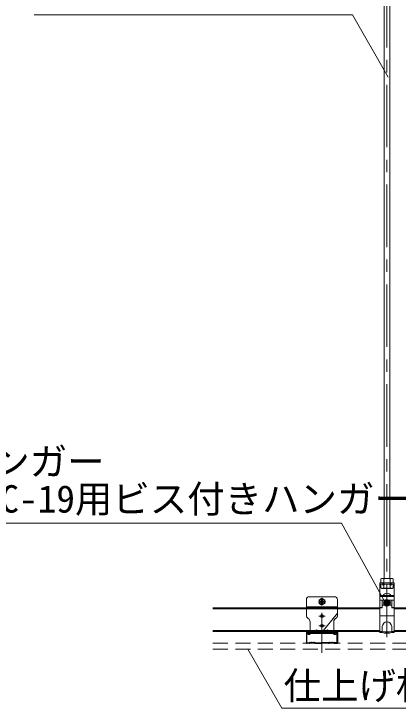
# Model space of a CAD drawing. Units: millimetres, scale not verified. Extents: x -7779 to 7778, y -5419 to 5375.
# Drawn here: x -4883 to -4267, y -4347 to -3235 of the extents above; entities that cross this region are included whole.
import ezdxf
from ezdxf.enums import TextEntityAlignment as Align

# ---------------------------------------------------------------- set-up
doc = ezdxf.new("R2010")
doc.units = ezdxf.units.MM
doc.header["$LTSCALE"] = 20
doc.linetypes.add('CHAIN1', pattern=[8, 5, -1, 1, -1])
doc.linetypes.add('DASHED1', pattern=[1.8, 1.2, -0.6])
for name, color, linetype, lineweight in [('2-0_中心線', 4, 'CHAIN1', 9), ('2-1_吊りボルト・ハンガー', 7, 'Continuous', 18), ('2-6_文字', 3, 'Continuous', 18), ('2-B_ビス', 4, 'Continuous', 9)]:
    doc.layers.add(name, color=color, linetype=linetype, lineweight=lineweight)
doc.styles.add('ＭＳ ゴシック', font='')
doc.styles.get('ＭＳ ゴシック').set_extended_font_data('MS Gothic')

msp = doc.modelspace()

# ---------------------------------------------------------------- linework, layer by layer
at = {"layer": '2-0_中心線'}
msp.add_line((-4289.58, -4178.74), (-4279.58, -4178.74), dxfattribs=at)
at = {"layer": '2-1_吊りボルト・ハンガー'}
for p, q in [((-4296.08, -4146.62), (-4296.08, -4186.06)), ((-4291.77, -4149.46), (-4291.08, -4150.62)), ((-4289.68, -4147.02), (-4290.08, -4146.62)), ((-4290.08, -4146.62), (-4290.08, -4150.62)), ((-4289.38, -4149.46), (-4290.08, -4150.62)), ((-4279.77, -4149.46), (-4279.08, -4150.62)), ((-4279.47, -4147.02), (-4279.08, -4146.62)), ((-4279.08, -4146.62), (-4279.08, -4150.62)), ((-4277.68, -4147.02), (-4278.08, -4146.62)), ((-4278.08, -4146.62), (-4278.08, -4150.62)), ((-4277.38, -4149.46), (-4278.08, -4150.62)), ((-4291.08, -4150.62), (-4290.08, -4150.62)), ((-4279.08, -4150.62), (-4278.08, -4150.62)), ((-4296.08, -4166.84), (-4273.08, -4166.84)), ((-4296.08, -4168.79), (-4273.08, -4168.79)), ((-4273.08, -4167.74), (-4273.08, -4169.16)), ((-4288.15, -4174.56), (-4296.08, -4174.56)), ((-4296.08, -4175.84), (-4296.08, -4186.06)), ((-4296.08, -4177.26), (-4296.08, -4186.06)), ((-4292.08, -4182.24), (-4292.08, -4174.56)), ((-4292.08, -4182.24), (-4292.08, -4186.56)), ((-4288.53, -4182.56), (-4292.08, -4182.56)), ((-4273.08, -4174.56), (-4281, -4174.56)), ((-4277.08, -4182.56), (-4280.62, -4182.56)), ((-4277.08, -4182.24), (-4277.08, -4174.56)), ((-4277.08, -4182.24), (-4277.08, -4182.88)), ((-4277.08, -4182.88), (-4277.08, -4186.56)), ((-4296.08, -4186.06), (-4292.08, -4186.06)), ((-4296.08, -4186.56), (-4296.08, -4226.55)), ((-4296.08, -4186.56), (-4296.08, -4226.55)), ((-4296.08, -4186.56), (-4292.08, -4186.56)), ((-4296.08, -4186.56), (-4296.08, -4226.56)), ((-4292.08, -4186.56), (-4292.08, -4186.06)), ((-4277.08, -4186.06), (-4273.08, -4186.06)), ((-4277.08, -4186.56), (-4273.08, -4186.56)), ((-4273.08, -4186.56), (-4273.08, -4226.55)), ((-4296.08, -4199.56), (-4273.08, -4199.56)), ((-4292.08, -4216.85), (-4292.08, -4226.56)), ((-4277.08, -4216.85), (-4277.08, -4226.56)), ((-4296.08, -4226.55), (-4292.08, -4226.55)), ((-4290.05, -4226.96), (-4292.08, -4226.55)), ((-4281.07, -4227.15), (-4288.09, -4227.15)), ((-4279.11, -4226.96), (-4277.08, -4226.55)), ((-4277.08, -4226.55), (-4273.08, -4226.55))]:
    msp.add_line(p, q, dxfattribs=at)
at = {"layer": '2-1_吊りボルト・ハンガー', "linetype": 'DASHED1'}
for p, q in [((-4296.08, -4148.56), (-4273.08, -4148.56)), ((-4296.08, -4224.55), (-4292.08, -4224.55)), ((-4290.03, -4224.96), (-4292.08, -4224.55)), ((-4281.06, -4225.16), (-4288.07, -4225.16)), ((-4286.58, -4225.16), (-4286.58, -4227.15)), ((-4282.58, -4225.16), (-4282.58, -4227.15)), ((-4279.08, -4224.96), (-4277.06, -4224.55)), ((-4277.06, -4224.55), (-4273.08, -4224.55))]:
    msp.add_line(p, q, dxfattribs=at)
at = {"layer": '2-1_吊りボルト・ハンガー'}
for points in [[(-4296.08, -4146.62), (-4273.08, -4146.62), (-4273.08, -4186.06)], [(-4291.47, -4147.02), (-4291.08, -4146.62), (-4291.08, -4150.62)]]:
    msp.add_lwpolyline(points, dxfattribs=at)
for centre, radius, start, end in [((-4290.06, -4148.43), 2, 135, 210.96376), ((-4291.1, -4148.43), 2, 329.03624, 45), ((-4278.06, -4148.43), 2, 135, 210.96376), ((-4279.1, -4148.43), 2, 329.03624, 45), ((-4284.58, -4170.84), 7.5, 32.19174, 147.80826), ((-4284.58, -4216.85), 7.5, 0, 180), ((-4288.09, -4217.15), 10, 258.69007, 270), ((-4281.07, -4217.15), 10, 270, 281.30993)]:
    msp.add_arc(centre, radius, start, end, dxfattribs=at)
at = {"layer": '2-1_吊りボルト・ハンガー', "linetype": 'DASHED1'}
for centre, start, end in [((-4288.07, -4215.16), 258.6741, 270), ((-4281.06, -4215.16), 270, 281.39125)]:
    msp.add_arc(centre, 10, start, end, dxfattribs=at)
at = {"layer": '2-6_文字', "color": 4, "linetype": 'CHAIN1', "lineweight": 9}
for p, q in [((-4284.58, -2228.45), (-4284.58, -4233.76)), ((-4394.28, -4176.95), (-4382.82, -4176.95)), ((-4388.83, -4194.91), (-4388.83, -4258.83)), ((-4393.82, -4199.95), (-4383.82, -4199.95)), ((-4393.82, -4215.55), (-4383.82, -4215.55))]:
    msp.add_line(p, q, dxfattribs=at)
at = {"layer": '2-6_文字'}
for p, q in [((-4289.08, -2243.55), (-4289.08, -4140.75)), ((-4280.08, -2243.55), (-4280.08, -4140.75)), ((-4296.08, -4186.55), (-4563.59, -4186.55)), ((-4296.08, -4188.15), (-4563.59, -4188.15)), ((-4273.08, -4186.55), (-3674.95, -4186.55)), ((-4273.08, -4188.15), (-3856.6, -4188.15)), ((-4296.08, -4222.95), (-4563.59, -4222.95)), ((-4296.08, -4224.55), (-4563.59, -4224.55)), ((-4273.08, -4222.95), (-3856.6, -4222.95)), ((-4273.08, -4224.55), (-3396.08, -4224.55))]:
    msp.add_line(p, q, dxfattribs=at)
at = {"layer": '2-6_文字', "color": 7}
for p, q in [((-4340.05, -3236.36), (-4850.05, -3236.36)), ((-4282.5, -3336.04), (-4340.05, -3236.36)), ((-4980.98, -4050.88), (-4357.7, -4050.88)), ((-4284.58, -4183.09), (-4357.7, -4050.88)), ((-4408.83, -4168.95), (-4388.83, -4168.95)), ((-4368.83, -4168.95), (-4388.83, -4168.95)), ((-4413.83, -4173.95), (-4413.83, -4198.56)), ((-4363.83, -4173.95), (-4363.83, -4195.35)), ((-4413.83, -4185.35), (-4388.83, -4185.35)), ((-4363.83, -4185.35), (-4388.83, -4185.35)), ((-4410.91, -4203.7), (-4410.74, -4203.81)), ((-4363.83, -4195.35), (-4388.82, -4226.55)), ((-4407.83, -4208.95), (-4407.83, -4226.55)), ((-4411.65, -4225.16), (-4412.72, -4225.7)), ((-4411.5, -4228.15), (-4412.72, -4225.7)), ((-4410.43, -4227.61), (-4411.65, -4225.16)), ((-4401.07, -4226.55), (-4397.82, -4222.07)), ((-4397.82, -4222.07), (-4397.82, -4226.55)), ((-4397.82, -4222.07), (-4394.57, -4226.55)), ((-4388.82, -4227.75), (-4388.82, -4226.55)), ((-4507.88, -4253.05), (-4453.35, -4347.49)), ((-4453.35, -4347.49), (-4213.35, -4347.49))]:
    msp.add_line(p, q, dxfattribs=at)
at = {"layer": '2-6_文字', "color": 4, "lineweight": 9}
for p, q in [((-4388.82, -4171.45), (-4393.59, -4174.2)), ((-4388.82, -4171.45), (-4384.06, -4174.2)), ((-4393.59, -4174.2), (-4393.59, -4179.7)), ((-4388.82, -4182.45), (-4393.59, -4179.7)), ((-4391.76, -4176.35), (-4391.18, -4176.35)), ((-4391.76, -4177.55), (-4391.18, -4177.55)), ((-4389.42, -4174.01), (-4389.42, -4174.57)), ((-4389.42, -4179.89), (-4389.42, -4179.34)), ((-4388.82, -4182.45), (-4384.06, -4179.7)), ((-4388.22, -4174.01), (-4388.22, -4174.57)), ((-4388.22, -4174.01), (-4388.22, -4174.83)), ((-4388.22, -4179.89), (-4388.22, -4179.08)), ((-4388.22, -4179.89), (-4388.22, -4179.34)), ((-4385.89, -4176.35), (-4386.47, -4176.35)), ((-4385.89, -4177.55), (-4386.47, -4177.55)), ((-4384.06, -4174.2), (-4384.06, -4179.7))]:
    msp.add_line(p, q, dxfattribs=at)
at = {"layer": '2-6_文字', "color": 7, "linetype": 'DASHED1'}
for p, q in [((-4413.83, -4186.55), (-4388.83, -4186.55)), ((-4363.83, -4186.55), (-4388.83, -4186.55)), ((-4366.74, -4203.7), (-4366.91, -4203.81)), ((-4363.83, -4195.35), (-4363.83, -4198.56)), ((-4369.83, -4208.95), (-4369.83, -4226.55)), ((-4411.32, -4228.55), (-4412.65, -4225.88)), ((-4409.07, -4227.94), (-4407.83, -4226.55)), ((-4407.88, -4229.01), (-4407.11, -4228.15)), ((-4407.83, -4226.55), (-4388.83, -4226.55)), ((-4407.11, -4228.15), (-4388.83, -4228.15)), ((-4369.82, -4226.55), (-4388.82, -4226.55)), ((-4370.54, -4228.15), (-4388.82, -4228.15)), ((-4379.82, -4222.08), (-4383.07, -4226.55)), ((-4379.82, -4222.08), (-4379.82, -4226.55)), ((-4379.82, -4222.08), (-4376.57, -4226.55)), ((-4369.77, -4229.01), (-4370.54, -4228.15)), ((-4368.58, -4227.94), (-4369.82, -4226.55)), ((-4366.33, -4228.55), (-4364.99, -4225.88))]:
    msp.add_line(p, q, dxfattribs=at)
at = {"layer": '2-6_文字', "color": 2, "lineweight": 25}
for p, q in [((-4413.83, -4225.55), (-4413.82, -4242.51)), ((-4413.32, -4242.53), (-4413.33, -4225.55)), ((-4409.83, -4224.55), (-4412.83, -4224.55)), ((-4409.83, -4225.05), (-4412.83, -4225.05)), ((-4409.33, -4227.55), (-4409.33, -4225.55)), ((-4409.33, -4227.55), (-4408.83, -4227.55)), ((-4408.83, -4227.55), (-4408.83, -4225.55)), ((-4368.82, -4227.55), (-4368.82, -4225.55)), ((-4368.32, -4227.55), (-4368.82, -4227.55)), ((-4368.32, -4227.55), (-4368.32, -4225.55)), ((-4367.82, -4224.55), (-4364.82, -4224.55)), ((-4367.82, -4225.05), (-4364.82, -4225.05)), ((-4364.32, -4242.53), (-4364.32, -4225.55)), ((-4363.82, -4225.55), (-4363.82, -4242.51)), ((-4412.83, -4243.05), (-4409.24, -4243.05)), ((-4412.83, -4243.05), (-4409.24, -4243.05)), ((-4409.24, -4243.55), (-4412.83, -4243.55)), ((-4409.24, -4243.55), (-4412.83, -4243.55)), ((-4408.89, -4242.91), (-4408.18, -4242.2)), ((-4408.18, -4242.2), (-4408.89, -4242.91)), ((-4407.83, -4242.55), (-4408.53, -4243.26)), ((-4407.83, -4242.55), (-4408.53, -4243.26)), ((-4400.83, -4242.55), (-4400.12, -4243.26)), ((-4400.47, -4242.2), (-4399.76, -4242.91)), ((-4399.41, -4243.05), (-4388.82, -4243.05)), ((-4399.41, -4243.55), (-4388.82, -4243.55)), ((-4378.24, -4243.05), (-4388.82, -4243.05)), ((-4378.24, -4243.55), (-4388.82, -4243.55)), ((-4377.18, -4242.2), (-4377.88, -4242.91)), ((-4376.82, -4242.55), (-4377.53, -4243.26)), ((-4369.82, -4242.55), (-4369.12, -4243.26)), ((-4369.82, -4242.55), (-4369.12, -4243.26)), ((-4368.76, -4242.91), (-4369.47, -4242.2)), ((-4369.47, -4242.2), (-4368.76, -4242.91)), ((-4364.82, -4243.05), (-4368.41, -4243.05)), ((-4364.82, -4243.05), (-4368.41, -4243.05)), ((-4368.41, -4243.55), (-4364.82, -4243.55)), ((-4368.41, -4243.55), (-4364.82, -4243.55))]:
    msp.add_line(p, q, dxfattribs=at)
at = {"layer": '2-6_文字', "color": 4, "linetype": 'DASHED1', "lineweight": 9}
for p, q in [((-4563.59, -4243.55), (-2224, -4243.55)), ((-4563.59, -4253.05), (-2224, -4253.05))]:
    msp.add_line(p, q, dxfattribs=at)
at = {"layer": '2-6_文字', "color": 7, "linetype": 'DASHED1'}
for points in [[(-4409.89, -4227.83), (-4411.22, -4225.16), (-4412.65, -4225.88)], [(-4367.76, -4227.83), (-4366.43, -4225.16), (-4364.99, -4225.88)]]:
    msp.add_lwpolyline(points, dxfattribs=at)
at = {"layer": '2-6_文字', "color": 7}
for points in [[(-4408.95, -4227.81), (-4407.83, -4226.55), (-4388.82, -4226.55)], [(-4408.06, -4228.61), (-4407.29, -4227.75), (-4388.82, -4227.75)]]:
    msp.add_lwpolyline(points, dxfattribs=at)
at = {"layer": '2-6_文字', "color": 4, "lineweight": 9}
msp.add_circle((-4388.82, -4176.95), 4.4, dxfattribs=at)
at = {"layer": '2-6_文字', "color": 7}
for centre in [(-4388.82, -4199.95), (-4388.82, -4215.55)]:
    msp.add_circle(centre, 2.25, dxfattribs=at)
for centre, radius, start, end in [((-4408.83, -4173.95), 5, 90, 180), ((-4368.83, -4173.95), 5, 0, 90), ((-4407.83, -4198.56), 6, 180, 239.03689), ((-4413.83, -4208.95), 6, 0, 59.03689), ((-4409.62, -4227.21), 2.1, 206.5, 318.15813), ((-4409.62, -4227.21), 0.9, 206.5, 318.15813)]:
    msp.add_arc(centre, radius, start, end, dxfattribs=at)
at = {"layer": '2-6_文字', "color": 4, "lineweight": 9}
for centre, radius, start, end in [((-4388.82, -4176.95), 3, 168.46303, 191.51331), ((-4391.02, -4174.76), 1.6, 264.36299, 6.67345), ((-4391.02, -4179.15), 1.6, 353.32654, 95.63699), ((-4388.82, -4176.95), 3, 78.46303, 101.53696), ((-4388.82, -4176.95), 3, 258.46303, 281.53696), ((-4386.63, -4174.76), 1.6, 173.32654, 275.63699), ((-4386.63, -4179.15), 1.6, 84.36299, 186.67345), ((-4388.82, -4176.95), 3, 348.48668, 11.53696)]:
    msp.add_arc(centre, radius, start, end, dxfattribs=at)
at = {"layer": '2-6_文字', "color": 7, "linetype": 'DASHED1'}
for centre, radius, start, end in [((-4363.83, -4208.95), 6, 120.96311, 180), ((-4369.83, -4198.56), 6, 300.96311, 0), ((-4409.44, -4227.61), 0.5, 206.5, 318.15813), ((-4368.21, -4227.61), 0.5, 221.84187, 333.5), ((-4409.44, -4227.61), 2.1, 206.5, 269.34939), ((-4409.44, -4227.61), 2.1, 269.34939, 318.15813), ((-4368.21, -4227.61), 2.1, 221.84187, 333.5)]:
    msp.add_arc(centre, radius, start, end, dxfattribs=at)
at = {"layer": '2-6_文字', "color": 2, "lineweight": 25}
for centre, radius, start, end in [((-4412.83, -4225.55), 1, 90.00299, 180.00299), ((-4412.83, -4225.55), 0.5, 90.00299, 180.00299), ((-4409.83, -4225.55), 1, 0.00299, 90.00299), ((-4409.83, -4225.55), 0.5, 0.00299, 90.00299), ((-4367.82, -4225.55), 1, 89.99699, 179.99699), ((-4367.82, -4225.55), 0.5, 89.99699, 179.99699), ((-4364.82, -4225.55), 1, 359.99699, 89.99699), ((-4364.82, -4225.55), 0.5, 359.99699, 89.99699), ((-4412.83, -4242.55), 1, 177.476, 270), ((-4412.83, -4242.55), 1, 177.476, 270), ((-4412.83, -4242.55), 0.5, 177.476, 270), ((-4412.83, -4242.55), 0.5, 177.476, 270), ((-4409.24, -4242.55), 0.5, 269.99998, 314.99998), ((-4409.24, -4242.55), 0.5, 270, 314.99998), ((-4409.24, -4242.55), 1, 270, 315), ((-4409.24, -4242.55), 1, 270, 314.99998), ((-4407.83, -4242.55), 0.5, 46.39717, 135), ((-4406.58, -4241.24), 1.81, 226.39717, 313.60281), ((-4406.58, -4241.24), 1.31, 226.39717, 313.60281), ((-4405.33, -4242.55), 0.5, 36.86989, 133.60281), ((-4404.33, -4241.8), 1.25, 216.86989, 323.1301), ((-4404.33, -4241.8), 0.75, 216.86989, 323.1301), ((-4403.33, -4242.55), 0.5, 36.86989, 143.1301), ((-4403.33, -4242.55), 0.5, 46.39717, 143.1301), ((-4402.08, -4241.24), 1.81, 226.39717, 313.60281), ((-4402.08, -4241.24), 1.31, 226.39717, 313.60281), ((-4400.83, -4242.55), 0.5, 44.99998, 133.60281), ((-4399.41, -4242.55), 1, 225, 270), ((-4399.41, -4242.55), 0.5, 225, 270), ((-4378.24, -4242.55), 0.5, 270, 315), ((-4378.24, -4242.55), 1, 270, 315), ((-4376.82, -4242.55), 0.5, 46.39719, 135.00002), ((-4375.57, -4241.24), 1.81, 226.39719, 313.60283), ((-4375.57, -4241.24), 1.31, 226.39719, 313.60283), ((-4374.32, -4242.55), 0.5, 36.8699, 143.13011), ((-4374.32, -4242.55), 0.5, 36.8699, 133.60283), ((-4373.32, -4241.8), 1.25, 216.8699, 323.13011), ((-4373.32, -4241.8), 0.75, 216.8699, 323.13011), ((-4372.32, -4242.55), 0.5, 46.39719, 143.13011), ((-4371.07, -4241.24), 1.81, 226.39719, 313.60283), ((-4371.07, -4241.24), 1.31, 226.39719, 313.60283), ((-4369.82, -4242.55), 0.5, 45, 133.60283), ((-4368.41, -4242.55), 1, 225, 270), ((-4368.41, -4242.55), 1, 225.00002, 270), ((-4368.41, -4242.55), 0.5, 225, 270), ((-4368.41, -4242.55), 0.5, 225.00002, 270), ((-4364.82, -4242.55), 1, 270, 2.524), ((-4364.82, -4242.55), 1, 269.99997, 2.524), ((-4364.82, -4242.55), 0.5, 270, 2.524), ((-4364.82, -4242.55), 0.5, 269.99997, 2.524)]:
    msp.add_arc(centre, radius, start, end, dxfattribs=at)
at = {"layer": '2-B_ビス', "color": 7, "lineweight": 18}
for p, q in [((-4293.06, -4139.62), (-4294.38, -4140.38)), ((-4294.38, -4146.62), (-4294.38, -4140.38)), ((-4293.06, -4139.62), (-4276.09, -4139.62)), ((-4289.48, -4146.62), (-4289.48, -4140.38)), ((-4279.68, -4146.62), (-4279.68, -4140.38)), ((-4276.09, -4139.62), (-4274.78, -4140.38)), ((-4274.78, -4146.62), (-4274.78, -4140.38))]:
    msp.add_line(p, q, dxfattribs=at)
at = {"layer": '2-B_ビス', "color": 7, "linetype": 'DASHED1', "lineweight": 18}
for p, q in [((-4294.38, -4148.56), (-4294.38, -4154.8)), ((-4289.48, -4148.56), (-4289.48, -4154.8)), ((-4279.68, -4148.56), (-4279.68, -4154.8)), ((-4274.78, -4148.56), (-4274.78, -4154.8)), ((-4293.06, -4155.56), (-4294.38, -4154.8)), ((-4276.09, -4155.56), (-4293.06, -4155.56)), ((-4276.09, -4155.56), (-4274.78, -4154.8))]:
    msp.add_line(p, q, dxfattribs=at)
at = {"layer": '2-B_ビス'}
for p, q in [((-4288.58, -4181.05), (-4284.58, -4183.36)), ((-4285.58, -4178.24), (-4286.83, -4178.24)), ((-4286.83, -4178.24), (-4286.83, -4179.24)), ((-4285.58, -4179.24), (-4286.83, -4179.24)), ((-4285.08, -4177.74), (-4285.08, -4176.49)), ((-4285.08, -4176.49), (-4284.08, -4176.49)), ((-4285.08, -4179.74), (-4285.08, -4180.99)), ((-4285.08, -4180.99), (-4284.08, -4180.99)), ((-4280.58, -4176.43), (-4284.58, -4174.12)), ((-4284.58, -4183.36), (-4280.58, -4181.05)), ((-4284.08, -4177.74), (-4284.08, -4176.49)), ((-4284.08, -4179.74), (-4284.08, -4180.99)), ((-4283.58, -4178.24), (-4282.33, -4178.24)), ((-4283.58, -4179.24), (-4282.33, -4179.24)), ((-4282.33, -4178.24), (-4282.33, -4179.24)), ((-4280.58, -4181.05), (-4280.58, -4176.43))]:
    msp.add_line(p, q, dxfattribs=at)
msp.add_lwpolyline([(-4284.58, -4174.12), (-4288.58, -4176.43), (-4288.58, -4181.05)], dxfattribs=at)
for radius in [5.5, 4, 3]:
    msp.add_circle((-4284.58, -4178.74), radius, dxfattribs=at)
at = {"layer": '2-B_ビス', "color": 7, "lineweight": 18}
for centre, radius, start, end in [((-4291.17, -4146.39), 6.81, 96.34294, 118.04132), ((-4292.09, -4144.5), 4.88, 57.57118, 88.04459), ((-4284.58, -4155.84), 16.22, 72.41205, 107.58797), ((-4277.06, -4144.5), 4.88, 91.95543, 122.42883), ((-4277.98, -4146.39), 6.81, 61.95869, 83.65707)]:
    msp.add_arc(centre, radius, start, end, dxfattribs=at)
at = {"layer": '2-B_ビス', "color": 7, "linetype": 'DASHED1', "lineweight": 18}
for centre, radius, start, end in [((-4291.17, -4148.79), 6.81, 241.95869, 263.65707), ((-4292.09, -4150.68), 4.88, 271.95543, 302.42883), ((-4284.58, -4139.34), 16.22, 252.41205, 287.58797), ((-4277.06, -4150.68), 4.88, 237.57118, 268.04459), ((-4277.98, -4148.79), 6.81, 276.34294, 298.04132)]:
    msp.add_arc(centre, radius, start, end, dxfattribs=at)
at = {"layer": '2-B_ビス'}
for centre, start, end in [((-4285.58, -4177.74), 270, 0), ((-4285.58, -4179.74), 0, 90), ((-4283.58, -4177.74), 180, 270), ((-4283.58, -4179.74), 90, 180)]:
    msp.add_arc(centre, 0.5, start, end, dxfattribs=at)

# ---------------------------------------------------------------- texts
at = {"layer": '2-6_文字', "color": 7, "style": 'ＭＳ ゴシック'}
for s, p in [('ハンガー', (-4977.36, -3987.49)), ('：CC-19用ビス付きハンガー', (-4994.45, -4047.32)), ('仕上げ材', (-4450.35, -4346.74))]:
    msp.add_text(s, height=43.99, dxfattribs=at).set_placement(p, align=Align.BOTTOM_LEFT)

doc.saveas('drawing.dxf')
